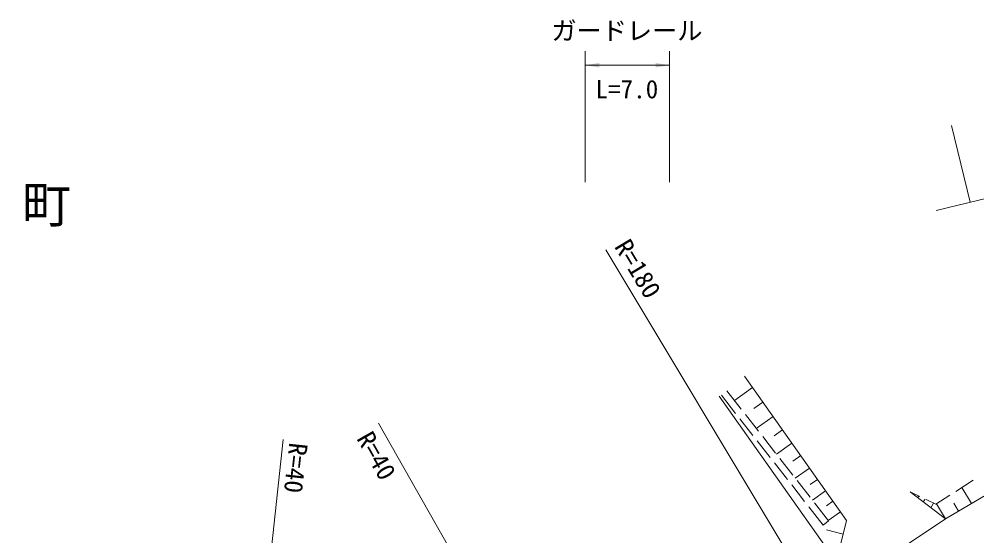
# Model space of a CAD drawing. Units: millimetres, scale not verified. Extents: x 40000 to 680000, y 20000 to 380000.
# Drawn here: x 301351 to 369836, y 267984 to 304915 of the extents above; entities that cross this region are included whole.
import ezdxf
from ezdxf.enums import TextEntityAlignment as Align

# ---------------------------------------------------------------- set-up
doc = ezdxf.new("R2010")
doc.units = ezdxf.units.MM
doc.header["$LTSCALE"] = 1000
doc.linetypes.add('CHAIN', pattern=[18.5, 12, -1.5, 3.5, -1.5])
for name, color, linetype, lineweight in [('M-BGD', 7, 'Continuous', 13), ('M-BMK', 2, 'CHAIN', 13), ('M-STR-HTXT', 7, 'Continuous', 13), ('M-WORK', 1, 'Continuous', 13)]:
    doc.layers.add(name, color=color, linetype=linetype, lineweight=lineweight)
doc.layers.add('M-BMK-HTXT', color=7, linetype='Continuous')
doc.styles.add('ＭＳ ゴシック', font='')
doc.styles.get('ＭＳ ゴシック').set_extended_font_data('MS Gothic')

# ---------------------------------------------------------------- blocks, each defined once
blk = doc.blocks.new('filled_arrow')
at = {"color": 0, "linetype": 'Continuous', "lineweight": -2}
blk.add_solid([(7.5, 1.25), (0, 0), (7.5, -1.25)], dxfattribs=at)

msp = doc.modelspace()

# ---------------------------------------------------------------- linework, layer by layer
at = {"layer": 'M-BGD'}
for p, q in [((369368, 291829), (368033, 297306)), ((375595, 293346), (366922, 291233)), ((360522, 269070), (353215, 279402)), ((351963, 278350), (352982, 277048)), ((353793, 278585), (352497, 277668)), ((359349, 266752), (351400, 277970)), ((351569, 278042), (352588, 276740)), ((354526, 277548), (353878, 277090)), ((352896, 276346), (353821, 275165)), ((353290, 276654), (354215, 275473)), ((355260, 276511), (354064, 275666)), ((355936, 275555), (355338, 275132)), ((354129, 274771), (355053, 273590)), ((354523, 275079), (355447, 273898)), ((356613, 274598), (355510, 273818)), ((355755, 273504), (356680, 272323)), ((357237, 273716), (356685, 273326)), ((355362, 273196), (356286, 272014)), ((357861, 272833), (356843, 272114)), ((356988, 271929), (357912, 270748)), ((358436, 272019), (357927, 271660)), ((369583, 271972), (368322, 271158)), ((356594, 271621), (357518, 270439)), ((359012, 271205), (358073, 270542)), ((367600, 269196), (371682, 271623)), ((369442, 270291), (368759, 271440)), ((365074, 271121), (367600, 269196)), ((365766, 270792), (365074, 271121)), ((365605, 270716), (365679, 270814)), ((366003, 270413), (366151, 270608)), ((366910, 270247), (366218, 270577)), ((367902, 270887), (366910, 270247)), ((357827, 270046), (358846, 268743)), ((358220, 270354), (359239, 269051)), ((359543, 270455), (359073, 270123)), ((366551, 269995), (366739, 270328)), ((367604, 269198), (366961, 270280)), ((368523, 269745), (368182, 270319)), ((360074, 269704), (359208, 269092)), ((359239, 269051), (358846, 268743)), ((359966, 266867), (360522, 269070)), ((360277, 268101), (359080, 268403))]:
    msp.add_line(p, q, dxfattribs=at)
at = {"layer": 'M-BMK'}
msp.add_arc((267725, 415609), 180000, 300.76731, 313.95049, dxfattribs=at)
at = {"layer": 'M-STR-HTXT'}
for p, q in [((341834, 293260), (341834, 302622)), ((347856, 293260), (347856, 302622)), ((341834, 301622), (347856, 301622)), ((359805, 260943), (343301, 288428)), ((327051, 276036), (341760, 250097)), ((316954, 244750), (320226, 274868))]:
    msp.add_line(p, q, dxfattribs=at)
at = {"layer": 'M-WORK'}
msp.add_line((360141, 264261), (367600, 269196), dxfattribs=at)

# ---------------------------------------------------------------- block references
at = {"layer": 'M-STR-HTXT', "xscale": 133, "yscale": 133}
msp.add_blockref('filled_arrow', (341834, 301622), dxfattribs=at)
at = {"layer": 'M-STR-HTXT', "xscale": 133, "yscale": 133, "rotation": 180}
msp.add_blockref('filled_arrow', (347856, 301622), dxfattribs=at)

# ---------------------------------------------------------------- texts
at = {"layer": 'M-BMK-HTXT', "insert": (274469, 291507), "char_height": 2566, "attachment_point": 4, "style": 'ＭＳ ゴシック'}
msp.add_mtext('\\T1.29;長府野久留米町', dxfattribs=at)
at = {"layer": 'M-STR-HTXT', "style": 'ＭＳ ゴシック'}
msp.add_text('ガードレール', height=1320, dxfattribs=at).set_placement((339412, 304091), align=Align.MIDDLE_LEFT)
msp.add_text('L=7.0', height=1320, dxfattribs=at).set_placement((344807, 298856), align=Align.BOTTOM_CENTER)
for s, rotation, p in [('R=180', 300.984, (344442, 289000)), ('R=40', 299.555, (326019, 275272)), ('R=40', 263.8, (321334, 274620))]:
    msp.add_text(s, height=1320, rotation=rotation, dxfattribs=at).set_placement(p, align=Align.MIDDLE_LEFT)

doc.saveas('drawing.dxf')
